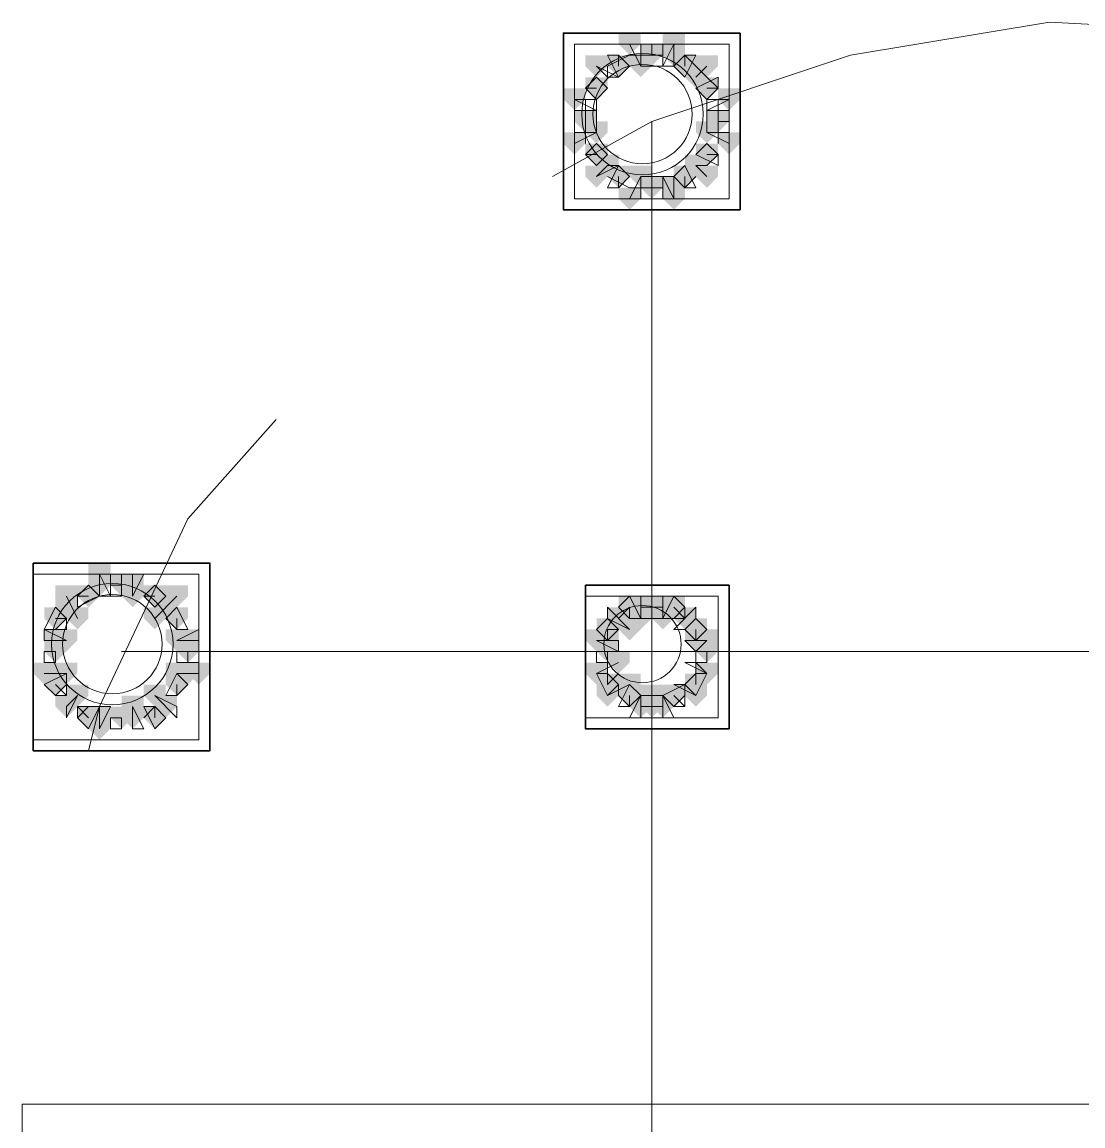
# Model space of a CAD drawing. Header units: millimetres. Extents: x 2315 to 4619, y 1334 to 1897.
# Drawn here: x 4110.04 to 4115.9, y 1554.59 to 1560.69 of the extents above; entities that cross this region are included whole.
import ezdxf

# ---------------------------------------------------------------- set-up
doc = ezdxf.new("R2010")
doc.units = ezdxf.units.MM
for name, color, linetype, true_color in [('PDF_10', 7, 'Continuous', 0x00b85c), ('PDF_AXIS', 7, 'Continuous', 0x00b85c), ('PDF_柱构件', 7, 'Continuous', 0x00b85c), ('PDF_转运站初步方案', 7, 'Continuous', 0x00b85c)]:
    doc.layers.add(name, color=color, linetype=linetype, true_color=true_color)
doc.layers.add('PDF_中心线层', color=1, linetype='Continuous')
doc.layers.add('PDF_粗实线层', color=7, linetype='Continuous')

msp = doc.modelspace()

# ---------------------------------------------------------------- hatches: boundary and pattern name
at = {"layer": 'PDF_10', "transparency": 33554559}
for points in [[(4113.5177, 1560.5703), (4113.4567, 1560.5703), (4113.4567, 1560.5093), (4113.5177, 1560.4482), (4113.5788, 1560.5093), (4113.5788, 1560.5703)], [(4113.5177, 1560.5703), (4113.4567, 1560.5703), (4113.4567, 1560.5093), (4113.5177, 1560.4482), (4113.5788, 1560.5093), (4113.5788, 1560.5703)], [(4113.3345, 1560.5093), (4113.2734, 1560.5093), (4113.2734, 1560.4482), (4113.3345, 1560.3871), (4113.3956, 1560.4482), (4113.3956, 1560.5093)], [(4113.3345, 1560.5093), (4113.2734, 1560.5093), (4113.2734, 1560.4482), (4113.3345, 1560.3871), (4113.3956, 1560.4482), (4113.3956, 1560.5093)], [(4113.701, 1560.5093), (4113.6399, 1560.5093), (4113.6399, 1560.4482), (4113.701, 1560.3871), (4113.7621, 1560.4482), (4113.7621, 1560.5093)], [(4113.701, 1560.5093), (4113.6399, 1560.5093), (4113.6399, 1560.4482), (4113.701, 1560.3871), (4113.7621, 1560.4482), (4113.7621, 1560.5093)], [(4113.2123, 1560.3871), (4113.1513, 1560.3871), (4113.1513, 1560.326), (4113.2123, 1560.2649), (4113.2734, 1560.326), (4113.2734, 1560.3871)], [(4113.2123, 1560.3871), (4113.1513, 1560.3871), (4113.1513, 1560.326), (4113.2123, 1560.2649), (4113.2734, 1560.326), (4113.2734, 1560.3871)], [(4113.8232, 1560.3871), (4113.7621, 1560.3871), (4113.7621, 1560.326), (4113.8232, 1560.2649), (4113.8842, 1560.326), (4113.8842, 1560.3871)], [(4113.8232, 1560.3871), (4113.7621, 1560.3871), (4113.7621, 1560.326), (4113.8232, 1560.2649), (4113.8842, 1560.326), (4113.8842, 1560.3871)], [(4113.1513, 1560.2039), (4113.0902, 1560.2039), (4113.0902, 1560.1428), (4113.1513, 1560.0817), (4113.2123, 1560.1428), (4113.2123, 1560.2039)], [(4113.1513, 1560.2039), (4113.0902, 1560.2039), (4113.0902, 1560.1428), (4113.1513, 1560.0817), (4113.2123, 1560.1428), (4113.2123, 1560.2039)], [(4113.1513, 1560.2039), (4113.0902, 1560.2039), (4113.0902, 1560.1428), (4113.1513, 1560.0817), (4113.2123, 1560.1428), (4113.2123, 1560.2039)], [(4113.8842, 1560.2039), (4113.8232, 1560.2039), (4113.8232, 1560.1428), (4113.8842, 1560.0817), (4113.9453, 1560.1428), (4113.9453, 1560.2039)], [(4113.8842, 1560.2039), (4113.8232, 1560.2039), (4113.8232, 1560.1428), (4113.8842, 1560.0817), (4113.9453, 1560.1428), (4113.9453, 1560.2039)], [(4113.2123, 1560.0206), (4113.1513, 1560.0206), (4113.1513, 1559.9595), (4113.2123, 1559.8985), (4113.2734, 1559.9595), (4113.2734, 1560.0206)], [(4113.2123, 1560.0206), (4113.1513, 1560.0206), (4113.1513, 1559.9595), (4113.2123, 1559.8985), (4113.2734, 1559.9595), (4113.2734, 1560.0206)], [(4113.8232, 1560.0206), (4113.7621, 1560.0206), (4113.7621, 1559.9595), (4113.8232, 1559.8985), (4113.8842, 1559.9595), (4113.8842, 1560.0206)], [(4113.8232, 1560.0206), (4113.7621, 1560.0206), (4113.7621, 1559.9595), (4113.8232, 1559.8985), (4113.8842, 1559.9595), (4113.8842, 1560.0206)], [(4113.3345, 1559.8985), (4113.2734, 1559.8985), (4113.2734, 1559.8374), (4113.3345, 1559.7763), (4113.3956, 1559.8374), (4113.3956, 1559.8985)], [(4113.3345, 1559.8985), (4113.2734, 1559.8985), (4113.2734, 1559.8374), (4113.3345, 1559.7763), (4113.3956, 1559.8374), (4113.3956, 1559.8985)], [(4113.701, 1559.8985), (4113.6399, 1559.8985), (4113.6399, 1559.8374), (4113.701, 1559.7763), (4113.7621, 1559.8374), (4113.7621, 1559.8985)], [(4113.701, 1559.8985), (4113.6399, 1559.8985), (4113.6399, 1559.8374), (4113.701, 1559.7763), (4113.7621, 1559.8374), (4113.7621, 1559.8985)], [(4113.5177, 1559.8374), (4113.4567, 1559.8374), (4113.4567, 1559.7763), (4113.5177, 1559.7152), (4113.5788, 1559.7763), (4113.5788, 1559.8374)], [(4113.5177, 1559.8374), (4113.4567, 1559.8374), (4113.4567, 1559.7763), (4113.5177, 1559.7152), (4113.5788, 1559.7763), (4113.5788, 1559.8374)], [(4110.5859, 1557.6385), (4110.5248, 1557.6385), (4110.5248, 1557.5774), (4110.5859, 1557.5163), (4110.6469, 1557.5774), (4110.6469, 1557.6385)], [(4110.5859, 1557.6385), (4110.5248, 1557.6385), (4110.5248, 1557.5774), (4110.5859, 1557.5163), (4110.6469, 1557.5774), (4110.6469, 1557.6385)], [(4110.4026, 1557.5774), (4110.3415, 1557.5774), (4110.3415, 1557.5163), (4110.4026, 1557.4552), (4110.4637, 1557.5163), (4110.4637, 1557.5774)], [(4110.4026, 1557.5774), (4110.3415, 1557.5774), (4110.3415, 1557.5163), (4110.4026, 1557.4552), (4110.4637, 1557.5163), (4110.4637, 1557.5774)], [(4110.7691, 1557.5774), (4110.708, 1557.5774), (4110.708, 1557.5163), (4110.7691, 1557.4552), (4110.8302, 1557.5163), (4110.8302, 1557.5774)], [(4110.7691, 1557.5774), (4110.708, 1557.5774), (4110.708, 1557.5163), (4110.7691, 1557.4552), (4110.8302, 1557.5163), (4110.8302, 1557.5774)], [(4110.7691, 1557.5774), (4110.708, 1557.5774), (4110.708, 1557.5163), (4110.7691, 1557.4552), (4110.8302, 1557.5163), (4110.8302, 1557.5774)], [(4113.3956, 1557.5163), (4113.3345, 1557.5163), (4113.3345, 1557.4552), (4113.3956, 1557.3941), (4113.4567, 1557.4552), (4113.4567, 1557.5163)], [(4113.3956, 1557.5163), (4113.3345, 1557.5163), (4113.3345, 1557.4552), (4113.3956, 1557.3941), (4113.4567, 1557.4552), (4113.4567, 1557.5163)], [(4113.5177, 1557.5163), (4113.4567, 1557.5163), (4113.4567, 1557.4552), (4113.5177, 1557.3941), (4113.5788, 1557.4552), (4113.5788, 1557.5163)], [(4113.5177, 1557.5163), (4113.4567, 1557.5163), (4113.4567, 1557.4552), (4113.5177, 1557.3941), (4113.5788, 1557.4552), (4113.5788, 1557.5163)], [(4113.6399, 1557.5163), (4113.5788, 1557.5163), (4113.5788, 1557.4552), (4113.6399, 1557.3941), (4113.701, 1557.4552), (4113.701, 1557.5163)], [(4113.6399, 1557.5163), (4113.5788, 1557.5163), (4113.5788, 1557.4552), (4113.6399, 1557.3941), (4113.701, 1557.4552), (4113.701, 1557.5163)], [(4110.2194, 1557.4552), (4110.1583, 1557.4552), (4110.1583, 1557.3941), (4110.2194, 1557.333), (4110.2805, 1557.3941), (4110.2805, 1557.4552)], [(4110.2194, 1557.4552), (4110.1583, 1557.4552), (4110.1583, 1557.3941), (4110.2194, 1557.333), (4110.2805, 1557.3941), (4110.2805, 1557.4552)], [(4110.8913, 1557.4552), (4110.8302, 1557.4552), (4110.8302, 1557.3941), (4110.8913, 1557.333), (4110.9523, 1557.3941), (4110.9523, 1557.4552)], [(4110.8913, 1557.4552), (4110.8302, 1557.4552), (4110.8302, 1557.3941), (4110.8913, 1557.333), (4110.9523, 1557.3941), (4110.9523, 1557.4552)], [(4110.8913, 1557.4552), (4110.8302, 1557.4552), (4110.8302, 1557.3941), (4110.8913, 1557.333), (4110.9523, 1557.3941), (4110.9523, 1557.4552)], [(4113.2734, 1557.3941), (4113.2123, 1557.3941), (4113.2123, 1557.333), (4113.2734, 1557.272), (4113.3345, 1557.333), (4113.3345, 1557.3941)], [(4113.2734, 1557.3941), (4113.2123, 1557.3941), (4113.2123, 1557.333), (4113.2734, 1557.272), (4113.3345, 1557.333), (4113.3345, 1557.3941)], [(4113.7621, 1557.3941), (4113.701, 1557.3941), (4113.701, 1557.333), (4113.7621, 1557.272), (4113.8232, 1557.333), (4113.8232, 1557.3941)], [(4113.7621, 1557.3941), (4113.701, 1557.3941), (4113.701, 1557.333), (4113.7621, 1557.272), (4113.8232, 1557.333), (4113.8232, 1557.3941)], [(4113.7621, 1557.3941), (4113.701, 1557.3941), (4113.701, 1557.333), (4113.7621, 1557.272), (4113.8232, 1557.333), (4113.8232, 1557.3941)], [(4110.2194, 1557.272), (4110.1583, 1557.272), (4110.1583, 1557.2109), (4110.2194, 1557.1498), (4110.2805, 1557.2109), (4110.2805, 1557.272)], [(4110.2194, 1557.272), (4110.1583, 1557.272), (4110.1583, 1557.2109), (4110.2194, 1557.1498), (4110.2805, 1557.2109), (4110.2805, 1557.272)], [(4110.9523, 1557.272), (4110.8913, 1557.272), (4110.8913, 1557.2109), (4110.9523, 1557.1498), (4111.0134, 1557.2109), (4111.0134, 1557.272)], [(4110.9523, 1557.272), (4110.8913, 1557.272), (4110.8913, 1557.2109), (4110.9523, 1557.1498), (4111.0134, 1557.2109), (4111.0134, 1557.272)], [(4113.2734, 1557.272), (4113.2123, 1557.272), (4113.2123, 1557.2109), (4113.2734, 1557.1498), (4113.3345, 1557.2109), (4113.3345, 1557.272)], [(4113.2734, 1557.272), (4113.2123, 1557.272), (4113.2123, 1557.2109), (4113.2734, 1557.1498), (4113.3345, 1557.2109), (4113.3345, 1557.272)], [(4113.8232, 1557.272), (4113.7621, 1557.272), (4113.7621, 1557.2109), (4113.8232, 1557.1498), (4113.8842, 1557.2109), (4113.8842, 1557.272)], [(4113.8232, 1557.272), (4113.7621, 1557.272), (4113.7621, 1557.2109), (4113.8232, 1557.1498), (4113.8842, 1557.2109), (4113.8842, 1557.272)], [(4110.2194, 1557.0887), (4110.1583, 1557.0887), (4110.1583, 1557.0276), (4110.2194, 1556.9666), (4110.2805, 1557.0276), (4110.2805, 1557.0887)], [(4110.2194, 1557.0887), (4110.1583, 1557.0887), (4110.1583, 1557.0276), (4110.2194, 1556.9666), (4110.2805, 1557.0276), (4110.2805, 1557.0887)], [(4110.8913, 1557.0887), (4110.8302, 1557.0887), (4110.8302, 1557.0276), (4110.8913, 1556.9666), (4110.9523, 1557.0276), (4110.9523, 1557.0887)], [(4110.8913, 1557.0887), (4110.8302, 1557.0887), (4110.8302, 1557.0276), (4110.8913, 1556.9666), (4110.9523, 1557.0276), (4110.9523, 1557.0887)], [(4113.2734, 1557.0887), (4113.2123, 1557.0887), (4113.2123, 1557.0276), (4113.2734, 1556.9666), (4113.3345, 1557.0276), (4113.3345, 1557.0887)], [(4113.2734, 1557.0887), (4113.2123, 1557.0887), (4113.2123, 1557.0276), (4113.2734, 1556.9666), (4113.3345, 1557.0276), (4113.3345, 1557.0887)], [(4113.7621, 1557.0887), (4113.701, 1557.0887), (4113.701, 1557.0276), (4113.7621, 1556.9666), (4113.8232, 1557.0276), (4113.8232, 1557.0887)], [(4113.7621, 1557.0887), (4113.701, 1557.0887), (4113.701, 1557.0276), (4113.7621, 1556.9666), (4113.8232, 1557.0276), (4113.8232, 1557.0887)], [(4113.3956, 1557.0276), (4113.3345, 1557.0276), (4113.3345, 1556.9666), (4113.3956, 1556.9055), (4113.4567, 1556.9666), (4113.4567, 1557.0276)], [(4113.3956, 1557.0276), (4113.3345, 1557.0276), (4113.3345, 1556.9666), (4113.3956, 1556.9055), (4113.4567, 1556.9666), (4113.4567, 1557.0276)], [(4113.6399, 1557.0276), (4113.5788, 1557.0276), (4113.5788, 1556.9666), (4113.6399, 1556.9055), (4113.701, 1556.9666), (4113.701, 1557.0276)], [(4113.6399, 1557.0276), (4113.5788, 1557.0276), (4113.5788, 1556.9666), (4113.6399, 1556.9055), (4113.701, 1556.9666), (4113.701, 1557.0276)], [(4113.5177, 1556.9666), (4113.4567, 1556.9666), (4113.4567, 1556.9055), (4113.5177, 1556.8444), (4113.5788, 1556.9055), (4113.5788, 1556.9666)], [(4113.5177, 1556.9666), (4113.4567, 1556.9666), (4113.4567, 1556.9055), (4113.5177, 1556.8444), (4113.5788, 1556.9055), (4113.5788, 1556.9666)], [(4110.4026, 1556.9055), (4110.3415, 1556.9055), (4110.3415, 1556.8444), (4110.4026, 1556.7833), (4110.4637, 1556.8444), (4110.4637, 1556.9055)], [(4110.4026, 1556.9055), (4110.3415, 1556.9055), (4110.3415, 1556.8444), (4110.4026, 1556.7833), (4110.4637, 1556.8444), (4110.4637, 1556.9055)], [(4110.5859, 1556.9055), (4110.5248, 1556.9055), (4110.5248, 1556.8444), (4110.5859, 1556.7833), (4110.6469, 1556.8444), (4110.6469, 1556.9055)], [(4110.5859, 1556.9055), (4110.5248, 1556.9055), (4110.5248, 1556.8444), (4110.5859, 1556.7833), (4110.6469, 1556.8444), (4110.6469, 1556.9055)], [(4110.7691, 1556.9055), (4110.708, 1556.9055), (4110.708, 1556.8444), (4110.7691, 1556.7833), (4110.8302, 1556.8444), (4110.8302, 1556.9055)], [(4110.7691, 1556.9055), (4110.708, 1556.9055), (4110.708, 1556.8444), (4110.7691, 1556.7833), (4110.8302, 1556.8444), (4110.8302, 1556.9055)]]:
    msp.add_hatch(color=256, dxfattribs=at).paths.add_polyline_path(points)
at = {"layer": 'PDF_柱构件', "transparency": 33554559}
for points in [[(4113.3956, 1560.6314), (4113.3345, 1560.6314), (4113.3345, 1560.5703), (4113.3956, 1560.5093), (4113.4567, 1560.5703), (4113.4567, 1560.6314)], [(4113.6399, 1560.6314), (4113.5788, 1560.6314), (4113.5788, 1560.5703), (4113.6399, 1560.5093), (4113.701, 1560.5703), (4113.701, 1560.6314)], [(4113.6399, 1560.5703), (4113.5788, 1560.5703), (4113.5788, 1560.5093), (4113.6399, 1560.4482), (4113.701, 1560.5093), (4113.701, 1560.5703)], [(4113.2123, 1560.5093), (4113.1513, 1560.5093), (4113.1513, 1560.4482), (4113.2123, 1560.3871), (4113.2734, 1560.4482), (4113.2734, 1560.5093)], [(4113.4567, 1560.5093), (4113.3956, 1560.5093), (4113.3956, 1560.4482), (4113.4567, 1560.3871), (4113.5177, 1560.4482), (4113.5177, 1560.5093)], [(4113.8232, 1560.5093), (4113.7621, 1560.5093), (4113.7621, 1560.4482), (4113.8232, 1560.3871), (4113.8842, 1560.4482), (4113.8842, 1560.5093)], [(4113.7621, 1560.4482), (4113.701, 1560.4482), (4113.701, 1560.3871), (4113.7621, 1560.326), (4113.8232, 1560.3871), (4113.8232, 1560.4482)], [(4113.0902, 1560.326), (4113.0291, 1560.326), (4113.0291, 1560.2649), (4113.0902, 1560.2039), (4113.1513, 1560.2649), (4113.1513, 1560.326)], [(4113.9453, 1560.326), (4113.8842, 1560.326), (4113.8842, 1560.2649), (4113.9453, 1560.2039), (4114.0064, 1560.2649), (4114.0064, 1560.326)], [(4113.2123, 1560.1428), (4113.1513, 1560.1428), (4113.1513, 1560.0817), (4113.2123, 1560.0206), (4113.2734, 1560.0817), (4113.2734, 1560.1428)], [(4113.8232, 1560.1428), (4113.7621, 1560.1428), (4113.7621, 1560.0817), (4113.8232, 1560.0206), (4113.8842, 1560.0817), (4113.8842, 1560.1428)], [(4113.0902, 1560.0817), (4113.0291, 1560.0817), (4113.0291, 1560.0206), (4113.0902, 1559.9595), (4113.1513, 1560.0206), (4113.1513, 1560.0817)], [(4113.9453, 1560.0817), (4113.8842, 1560.0817), (4113.8842, 1560.0206), (4113.9453, 1559.9595), (4114.0064, 1560.0206), (4114.0064, 1560.0817)], [(4113.2734, 1559.9595), (4113.2123, 1559.9595), (4113.2123, 1559.8985), (4113.2734, 1559.8374), (4113.3345, 1559.8985), (4113.3345, 1559.9595)], [(4113.7621, 1559.9595), (4113.701, 1559.9595), (4113.701, 1559.8985), (4113.7621, 1559.8374), (4113.8232, 1559.8985), (4113.8232, 1559.9595)], [(4113.2123, 1559.8985), (4113.1513, 1559.8985), (4113.1513, 1559.8374), (4113.2123, 1559.7763), (4113.2734, 1559.8374), (4113.2734, 1559.8985)], [(4113.4567, 1559.8985), (4113.3956, 1559.8985), (4113.3956, 1559.8374), (4113.4567, 1559.7763), (4113.5177, 1559.8374), (4113.5177, 1559.8985)], [(4113.8232, 1559.8985), (4113.7621, 1559.8985), (4113.7621, 1559.8374), (4113.8232, 1559.7763), (4113.8842, 1559.8374), (4113.8842, 1559.8985)], [(4113.6399, 1559.8374), (4113.5788, 1559.8374), (4113.5788, 1559.7763), (4113.6399, 1559.7152), (4113.701, 1559.7763), (4113.701, 1559.8374)], [(4113.3956, 1559.7763), (4113.3345, 1559.7763), (4113.3345, 1559.7152), (4113.3956, 1559.6541), (4113.4567, 1559.7152), (4113.4567, 1559.7763)], [(4113.6399, 1559.7763), (4113.5788, 1559.7763), (4113.5788, 1559.7152), (4113.6399, 1559.6541), (4113.701, 1559.7152), (4113.701, 1559.7763)], [(4110.4637, 1557.6995), (4110.4026, 1557.6995), (4110.4026, 1557.6385), (4110.4637, 1557.5774), (4110.5248, 1557.6385), (4110.5248, 1557.6995)], [(4110.4637, 1557.6385), (4110.4026, 1557.6385), (4110.4026, 1557.5774), (4110.4637, 1557.5163), (4110.5248, 1557.5774), (4110.5248, 1557.6385)], [(4110.6469, 1557.6385), (4110.5859, 1557.6385), (4110.5859, 1557.5774), (4110.6469, 1557.5163), (4110.708, 1557.5774), (4110.708, 1557.6385)], [(4110.2805, 1557.5774), (4110.2194, 1557.5774), (4110.2194, 1557.5163), (4110.2805, 1557.4552), (4110.3415, 1557.5163), (4110.3415, 1557.5774)], [(4110.6469, 1557.5774), (4110.5859, 1557.5774), (4110.5859, 1557.5163), (4110.6469, 1557.4552), (4110.708, 1557.5163), (4110.708, 1557.5774)], [(4110.8913, 1557.5774), (4110.8302, 1557.5774), (4110.8302, 1557.5163), (4110.8913, 1557.4552), (4110.9523, 1557.5163), (4110.9523, 1557.5774)], [(4110.2805, 1557.5163), (4110.2194, 1557.5163), (4110.2194, 1557.4552), (4110.2805, 1557.3941), (4110.3415, 1557.4552), (4110.3415, 1557.5163)], [(4110.8302, 1557.5163), (4110.7691, 1557.5163), (4110.7691, 1557.4552), (4110.8302, 1557.3941), (4110.8913, 1557.4552), (4110.8913, 1557.5163)], [(4113.4567, 1557.5163), (4113.3956, 1557.5163), (4113.3956, 1557.4552), (4113.4567, 1557.3941), (4113.5177, 1557.4552), (4113.5177, 1557.5163)], [(4113.5788, 1557.5163), (4113.5177, 1557.5163), (4113.5177, 1557.4552), (4113.5788, 1557.3941), (4113.6399, 1557.4552), (4113.6399, 1557.5163)], [(4110.3415, 1557.4552), (4110.2805, 1557.4552), (4110.2805, 1557.3941), (4110.3415, 1557.333), (4110.4026, 1557.3941), (4110.4026, 1557.4552)], [(4110.7691, 1557.4552), (4110.708, 1557.4552), (4110.708, 1557.3941), (4110.7691, 1557.333), (4110.8302, 1557.3941), (4110.8302, 1557.4552)], [(4113.3345, 1557.4552), (4113.2734, 1557.4552), (4113.2734, 1557.3941), (4113.3345, 1557.333), (4113.3956, 1557.3941), (4113.3956, 1557.4552)], [(4113.4567, 1557.4552), (4113.3956, 1557.4552), (4113.3956, 1557.3941), (4113.4567, 1557.333), (4113.5177, 1557.3941), (4113.5177, 1557.4552)], [(4113.5788, 1557.4552), (4113.5177, 1557.4552), (4113.5177, 1557.3941), (4113.5788, 1557.333), (4113.6399, 1557.3941), (4113.6399, 1557.4552)], [(4113.701, 1557.4552), (4113.6399, 1557.4552), (4113.6399, 1557.3941), (4113.701, 1557.333), (4113.7621, 1557.3941), (4113.7621, 1557.4552)], [(4113.3956, 1557.3941), (4113.3345, 1557.3941), (4113.3345, 1557.333), (4113.3956, 1557.272), (4113.4567, 1557.333), (4113.4567, 1557.3941)], [(4110.2194, 1557.333), (4110.1583, 1557.333), (4110.1583, 1557.272), (4110.2194, 1557.2109), (4110.2805, 1557.272), (4110.2805, 1557.333)], [(4110.2805, 1557.333), (4110.2194, 1557.333), (4110.2194, 1557.272), (4110.2805, 1557.2109), (4110.3415, 1557.272), (4110.3415, 1557.333)], [(4110.8913, 1557.333), (4110.8302, 1557.333), (4110.8302, 1557.272), (4110.8913, 1557.2109), (4110.9523, 1557.272), (4110.9523, 1557.333)], [(4110.9523, 1557.333), (4110.8913, 1557.333), (4110.8913, 1557.272), (4110.9523, 1557.2109), (4111.0134, 1557.272), (4111.0134, 1557.333)], [(4113.2123, 1557.333), (4113.1513, 1557.333), (4113.1513, 1557.272), (4113.2123, 1557.2109), (4113.2734, 1557.272), (4113.2734, 1557.333)], [(4113.2734, 1557.333), (4113.2123, 1557.333), (4113.2123, 1557.272), (4113.2734, 1557.2109), (4113.3345, 1557.272), (4113.3345, 1557.333)], [(4113.7621, 1557.333), (4113.701, 1557.333), (4113.701, 1557.272), (4113.7621, 1557.2109), (4113.8232, 1557.272), (4113.8232, 1557.333)], [(4113.8232, 1557.333), (4113.7621, 1557.333), (4113.7621, 1557.272), (4113.8232, 1557.2109), (4113.8842, 1557.272), (4113.8842, 1557.333)], [(4113.3345, 1557.2109), (4113.2734, 1557.2109), (4113.2734, 1557.1498), (4113.3345, 1557.0887), (4113.3956, 1557.1498), (4113.3956, 1557.2109)], [(4110.1583, 1557.1498), (4110.0972, 1557.1498), (4110.0972, 1557.0887), (4110.1583, 1557.0276), (4110.2194, 1557.0887), (4110.2194, 1557.1498)], [(4110.2194, 1557.1498), (4110.1583, 1557.1498), (4110.1583, 1557.0887), (4110.2194, 1557.0276), (4110.2805, 1557.0887), (4110.2805, 1557.1498)], [(4110.2805, 1557.1498), (4110.2194, 1557.1498), (4110.2194, 1557.0887), (4110.2805, 1557.0276), (4110.3415, 1557.0887), (4110.3415, 1557.1498)], [(4110.8913, 1557.1498), (4110.8302, 1557.1498), (4110.8302, 1557.0887), (4110.8913, 1557.0276), (4110.9523, 1557.0887), (4110.9523, 1557.1498)], [(4110.9523, 1557.1498), (4110.8913, 1557.1498), (4110.8913, 1557.0887), (4110.9523, 1557.0276), (4111.0134, 1557.0887), (4111.0134, 1557.1498)], [(4111.0134, 1557.1498), (4110.9523, 1557.1498), (4110.9523, 1557.0887), (4111.0134, 1557.0276), (4111.0745, 1557.0887), (4111.0745, 1557.1498)], [(4113.2123, 1557.1498), (4113.1513, 1557.1498), (4113.1513, 1557.0887), (4113.2123, 1557.0276), (4113.2734, 1557.0887), (4113.2734, 1557.1498)], [(4113.8232, 1557.1498), (4113.7621, 1557.1498), (4113.7621, 1557.0887), (4113.8232, 1557.0276), (4113.8842, 1557.0887), (4113.8842, 1557.1498)], [(4113.3956, 1557.0887), (4113.3345, 1557.0887), (4113.3345, 1557.0276), (4113.3956, 1556.9666), (4113.4567, 1557.0276), (4113.4567, 1557.0887)], [(4110.3415, 1557.0276), (4110.2805, 1557.0276), (4110.2805, 1556.9666), (4110.3415, 1556.9055), (4110.4026, 1556.9666), (4110.4026, 1557.0276)], [(4110.7691, 1557.0276), (4110.708, 1557.0276), (4110.708, 1556.9666), (4110.7691, 1556.9055), (4110.8302, 1556.9666), (4110.8302, 1557.0276)], [(4113.2734, 1557.0276), (4113.2123, 1557.0276), (4113.2123, 1556.9666), (4113.2734, 1556.9055), (4113.3345, 1556.9666), (4113.3345, 1557.0276)], [(4113.4567, 1557.0276), (4113.3956, 1557.0276), (4113.3956, 1556.9666), (4113.4567, 1556.9055), (4113.5177, 1556.9666), (4113.5177, 1557.0276)], [(4113.5788, 1557.0276), (4113.5177, 1557.0276), (4113.5177, 1556.9666), (4113.5788, 1556.9055), (4113.6399, 1556.9666), (4113.6399, 1557.0276)], [(4113.7621, 1557.0276), (4113.701, 1557.0276), (4113.701, 1556.9666), (4113.7621, 1556.9055), (4113.8232, 1556.9666), (4113.8232, 1557.0276)], [(4110.2805, 1556.9666), (4110.2194, 1556.9666), (4110.2194, 1556.9055), (4110.2805, 1556.8444), (4110.3415, 1556.9055), (4110.3415, 1556.9666)], [(4110.6469, 1556.9666), (4110.5859, 1556.9666), (4110.5859, 1556.9055), (4110.6469, 1556.8444), (4110.708, 1556.9055), (4110.708, 1556.9666)], [(4110.8302, 1556.9666), (4110.7691, 1556.9666), (4110.7691, 1556.9055), (4110.8302, 1556.8444), (4110.8913, 1556.9055), (4110.8913, 1556.9666)], [(4113.4567, 1556.9666), (4113.3956, 1556.9666), (4113.3956, 1556.9055), (4113.4567, 1556.8444), (4113.5177, 1556.9055), (4113.5177, 1556.9666)], [(4113.5788, 1556.9666), (4113.5177, 1556.9666), (4113.5177, 1556.9055), (4113.5788, 1556.8444), (4113.6399, 1556.9055), (4113.6399, 1556.9666)], [(4110.4637, 1556.9055), (4110.4026, 1556.9055), (4110.4026, 1556.8444), (4110.4637, 1556.7833), (4110.5248, 1556.8444), (4110.5248, 1556.9055)], [(4110.6469, 1556.9055), (4110.5859, 1556.9055), (4110.5859, 1556.8444), (4110.6469, 1556.7833), (4110.708, 1556.8444), (4110.708, 1556.9055)], [(4110.4637, 1556.8444), (4110.4026, 1556.8444), (4110.4026, 1556.7833), (4110.4637, 1556.7222), (4110.5248, 1556.7833), (4110.5248, 1556.8444)]]:
    msp.add_hatch(color=256, dxfattribs=at).paths.add_polyline_path(points)
at = {"layer": 'PDF_转运站初步方案', "transparency": 33554559}
for points in [[(4113.5177, 1560.5703), (4113.4567, 1560.5703), (4113.4567, 1560.5093), (4113.5177, 1560.4482), (4113.5788, 1560.5093), (4113.5788, 1560.5703)], [(4113.5177, 1560.5703), (4113.4567, 1560.5703), (4113.4567, 1560.5093), (4113.5177, 1560.4482), (4113.5788, 1560.5093), (4113.5788, 1560.5703)], [(4113.3345, 1560.5093), (4113.2734, 1560.5093), (4113.2734, 1560.4482), (4113.3345, 1560.3871), (4113.3956, 1560.4482), (4113.3956, 1560.5093)], [(4113.3345, 1560.5093), (4113.2734, 1560.5093), (4113.2734, 1560.4482), (4113.3345, 1560.3871), (4113.3956, 1560.4482), (4113.3956, 1560.5093)], [(4113.701, 1560.5093), (4113.6399, 1560.5093), (4113.6399, 1560.4482), (4113.701, 1560.3871), (4113.7621, 1560.4482), (4113.7621, 1560.5093)], [(4113.701, 1560.5093), (4113.6399, 1560.5093), (4113.6399, 1560.4482), (4113.701, 1560.3871), (4113.7621, 1560.4482), (4113.7621, 1560.5093)], [(4113.2123, 1560.3871), (4113.1513, 1560.3871), (4113.1513, 1560.326), (4113.2123, 1560.2649), (4113.2734, 1560.326), (4113.2734, 1560.3871)], [(4113.2123, 1560.3871), (4113.1513, 1560.3871), (4113.1513, 1560.326), (4113.2123, 1560.2649), (4113.2734, 1560.326), (4113.2734, 1560.3871)], [(4113.8232, 1560.3871), (4113.7621, 1560.3871), (4113.7621, 1560.326), (4113.8232, 1560.2649), (4113.8842, 1560.326), (4113.8842, 1560.3871)], [(4113.8232, 1560.3871), (4113.7621, 1560.3871), (4113.7621, 1560.326), (4113.8232, 1560.2649), (4113.8842, 1560.326), (4113.8842, 1560.3871)], [(4113.1513, 1560.2039), (4113.0902, 1560.2039), (4113.0902, 1560.1428), (4113.1513, 1560.0817), (4113.2123, 1560.1428), (4113.2123, 1560.2039)], [(4113.1513, 1560.2039), (4113.0902, 1560.2039), (4113.0902, 1560.1428), (4113.1513, 1560.0817), (4113.2123, 1560.1428), (4113.2123, 1560.2039)], [(4113.8842, 1560.2039), (4113.8232, 1560.2039), (4113.8232, 1560.1428), (4113.8842, 1560.0817), (4113.9453, 1560.1428), (4113.9453, 1560.2039)], [(4113.8842, 1560.2039), (4113.8232, 1560.2039), (4113.8232, 1560.1428), (4113.8842, 1560.0817), (4113.9453, 1560.1428), (4113.9453, 1560.2039)], [(4113.2123, 1560.0206), (4113.1513, 1560.0206), (4113.1513, 1559.9595), (4113.2123, 1559.8985), (4113.2734, 1559.9595), (4113.2734, 1560.0206)], [(4113.2123, 1560.0206), (4113.1513, 1560.0206), (4113.1513, 1559.9595), (4113.2123, 1559.8985), (4113.2734, 1559.9595), (4113.2734, 1560.0206)], [(4113.8232, 1560.0206), (4113.7621, 1560.0206), (4113.7621, 1559.9595), (4113.8232, 1559.8985), (4113.8842, 1559.9595), (4113.8842, 1560.0206)], [(4113.8232, 1560.0206), (4113.7621, 1560.0206), (4113.7621, 1559.9595), (4113.8232, 1559.8985), (4113.8842, 1559.9595), (4113.8842, 1560.0206)], [(4113.3345, 1559.8985), (4113.2734, 1559.8985), (4113.2734, 1559.8374), (4113.3345, 1559.7763), (4113.3956, 1559.8374), (4113.3956, 1559.8985)], [(4113.3345, 1559.8985), (4113.2734, 1559.8985), (4113.2734, 1559.8374), (4113.3345, 1559.7763), (4113.3956, 1559.8374), (4113.3956, 1559.8985)], [(4113.701, 1559.8985), (4113.6399, 1559.8985), (4113.6399, 1559.8374), (4113.701, 1559.7763), (4113.7621, 1559.8374), (4113.7621, 1559.8985)], [(4113.701, 1559.8985), (4113.6399, 1559.8985), (4113.6399, 1559.8374), (4113.701, 1559.7763), (4113.7621, 1559.8374), (4113.7621, 1559.8985)], [(4113.5177, 1559.8374), (4113.4567, 1559.8374), (4113.4567, 1559.7763), (4113.5177, 1559.7152), (4113.5788, 1559.7763), (4113.5788, 1559.8374)], [(4113.5177, 1559.8374), (4113.4567, 1559.8374), (4113.4567, 1559.7763), (4113.5177, 1559.7152), (4113.5788, 1559.7763), (4113.5788, 1559.8374)], [(4110.5859, 1557.6385), (4110.5248, 1557.6385), (4110.5248, 1557.5774), (4110.5859, 1557.5163), (4110.6469, 1557.5774), (4110.6469, 1557.6385)], [(4110.5859, 1557.6385), (4110.5248, 1557.6385), (4110.5248, 1557.5774), (4110.5859, 1557.5163), (4110.6469, 1557.5774), (4110.6469, 1557.6385)], [(4110.4026, 1557.5774), (4110.3415, 1557.5774), (4110.3415, 1557.5163), (4110.4026, 1557.4552), (4110.4637, 1557.5163), (4110.4637, 1557.5774)], [(4110.4026, 1557.5774), (4110.3415, 1557.5774), (4110.3415, 1557.5163), (4110.4026, 1557.4552), (4110.4637, 1557.5163), (4110.4637, 1557.5774)], [(4110.7691, 1557.5774), (4110.708, 1557.5774), (4110.708, 1557.5163), (4110.7691, 1557.4552), (4110.8302, 1557.5163), (4110.8302, 1557.5774)], [(4110.7691, 1557.5774), (4110.708, 1557.5774), (4110.708, 1557.5163), (4110.7691, 1557.4552), (4110.8302, 1557.5163), (4110.8302, 1557.5774)], [(4113.3956, 1557.5163), (4113.3345, 1557.5163), (4113.3345, 1557.4552), (4113.3956, 1557.3941), (4113.4567, 1557.4552), (4113.4567, 1557.5163)], [(4113.3956, 1557.5163), (4113.3345, 1557.5163), (4113.3345, 1557.4552), (4113.3956, 1557.3941), (4113.4567, 1557.4552), (4113.4567, 1557.5163)], [(4113.5177, 1557.5163), (4113.4567, 1557.5163), (4113.4567, 1557.4552), (4113.5177, 1557.3941), (4113.5788, 1557.4552), (4113.5788, 1557.5163)], [(4113.5177, 1557.5163), (4113.4567, 1557.5163), (4113.4567, 1557.4552), (4113.5177, 1557.3941), (4113.5788, 1557.4552), (4113.5788, 1557.5163)], [(4113.6399, 1557.5163), (4113.5788, 1557.5163), (4113.5788, 1557.4552), (4113.6399, 1557.3941), (4113.701, 1557.4552), (4113.701, 1557.5163)], [(4113.6399, 1557.5163), (4113.5788, 1557.5163), (4113.5788, 1557.4552), (4113.6399, 1557.3941), (4113.701, 1557.4552), (4113.701, 1557.5163)], [(4110.2194, 1557.4552), (4110.1583, 1557.4552), (4110.1583, 1557.3941), (4110.2194, 1557.333), (4110.2805, 1557.3941), (4110.2805, 1557.4552)], [(4110.2194, 1557.4552), (4110.1583, 1557.4552), (4110.1583, 1557.3941), (4110.2194, 1557.333), (4110.2805, 1557.3941), (4110.2805, 1557.4552)], [(4110.8913, 1557.4552), (4110.8302, 1557.4552), (4110.8302, 1557.3941), (4110.8913, 1557.333), (4110.9523, 1557.3941), (4110.9523, 1557.4552)], [(4110.8913, 1557.4552), (4110.8302, 1557.4552), (4110.8302, 1557.3941), (4110.8913, 1557.333), (4110.9523, 1557.3941), (4110.9523, 1557.4552)], [(4113.2734, 1557.3941), (4113.2123, 1557.3941), (4113.2123, 1557.333), (4113.2734, 1557.272), (4113.3345, 1557.333), (4113.3345, 1557.3941)], [(4113.2734, 1557.3941), (4113.2123, 1557.3941), (4113.2123, 1557.333), (4113.2734, 1557.272), (4113.3345, 1557.333), (4113.3345, 1557.3941)], [(4113.7621, 1557.3941), (4113.701, 1557.3941), (4113.701, 1557.333), (4113.7621, 1557.272), (4113.8232, 1557.333), (4113.8232, 1557.3941)], [(4113.7621, 1557.3941), (4113.701, 1557.3941), (4113.701, 1557.333), (4113.7621, 1557.272), (4113.8232, 1557.333), (4113.8232, 1557.3941)], [(4110.2194, 1557.272), (4110.1583, 1557.272), (4110.1583, 1557.2109), (4110.2194, 1557.1498), (4110.2805, 1557.2109), (4110.2805, 1557.272)], [(4110.2194, 1557.272), (4110.1583, 1557.272), (4110.1583, 1557.2109), (4110.2194, 1557.1498), (4110.2805, 1557.2109), (4110.2805, 1557.272)], [(4110.9523, 1557.272), (4110.8913, 1557.272), (4110.8913, 1557.2109), (4110.9523, 1557.1498), (4111.0134, 1557.2109), (4111.0134, 1557.272)], [(4110.9523, 1557.272), (4110.8913, 1557.272), (4110.8913, 1557.2109), (4110.9523, 1557.1498), (4111.0134, 1557.2109), (4111.0134, 1557.272)], [(4113.2734, 1557.272), (4113.2123, 1557.272), (4113.2123, 1557.2109), (4113.2734, 1557.1498), (4113.3345, 1557.2109), (4113.3345, 1557.272)], [(4113.2734, 1557.272), (4113.2123, 1557.272), (4113.2123, 1557.2109), (4113.2734, 1557.1498), (4113.3345, 1557.2109), (4113.3345, 1557.272)], [(4113.8232, 1557.272), (4113.7621, 1557.272), (4113.7621, 1557.2109), (4113.8232, 1557.1498), (4113.8842, 1557.2109), (4113.8842, 1557.272)], [(4113.8232, 1557.272), (4113.7621, 1557.272), (4113.7621, 1557.2109), (4113.8232, 1557.1498), (4113.8842, 1557.2109), (4113.8842, 1557.272)], [(4110.2194, 1557.0887), (4110.1583, 1557.0887), (4110.1583, 1557.0276), (4110.2194, 1556.9666), (4110.2805, 1557.0276), (4110.2805, 1557.0887)], [(4110.2194, 1557.0887), (4110.1583, 1557.0887), (4110.1583, 1557.0276), (4110.2194, 1556.9666), (4110.2805, 1557.0276), (4110.2805, 1557.0887)], [(4110.8913, 1557.0887), (4110.8302, 1557.0887), (4110.8302, 1557.0276), (4110.8913, 1556.9666), (4110.9523, 1557.0276), (4110.9523, 1557.0887)], [(4110.8913, 1557.0887), (4110.8302, 1557.0887), (4110.8302, 1557.0276), (4110.8913, 1556.9666), (4110.9523, 1557.0276), (4110.9523, 1557.0887)], [(4113.2734, 1557.0887), (4113.2123, 1557.0887), (4113.2123, 1557.0276), (4113.2734, 1556.9666), (4113.3345, 1557.0276), (4113.3345, 1557.0887)], [(4113.2734, 1557.0887), (4113.2123, 1557.0887), (4113.2123, 1557.0276), (4113.2734, 1556.9666), (4113.3345, 1557.0276), (4113.3345, 1557.0887)], [(4113.7621, 1557.0887), (4113.701, 1557.0887), (4113.701, 1557.0276), (4113.7621, 1556.9666), (4113.8232, 1557.0276), (4113.8232, 1557.0887)], [(4113.7621, 1557.0887), (4113.701, 1557.0887), (4113.701, 1557.0276), (4113.7621, 1556.9666), (4113.8232, 1557.0276), (4113.8232, 1557.0887)], [(4113.3956, 1557.0276), (4113.3345, 1557.0276), (4113.3345, 1556.9666), (4113.3956, 1556.9055), (4113.4567, 1556.9666), (4113.4567, 1557.0276)], [(4113.3956, 1557.0276), (4113.3345, 1557.0276), (4113.3345, 1556.9666), (4113.3956, 1556.9055), (4113.4567, 1556.9666), (4113.4567, 1557.0276)], [(4113.6399, 1557.0276), (4113.5788, 1557.0276), (4113.5788, 1556.9666), (4113.6399, 1556.9055), (4113.701, 1556.9666), (4113.701, 1557.0276)], [(4113.6399, 1557.0276), (4113.5788, 1557.0276), (4113.5788, 1556.9666), (4113.6399, 1556.9055), (4113.701, 1556.9666), (4113.701, 1557.0276)], [(4113.5177, 1556.9666), (4113.4567, 1556.9666), (4113.4567, 1556.9055), (4113.5177, 1556.8444), (4113.5788, 1556.9055), (4113.5788, 1556.9666)], [(4113.5177, 1556.9666), (4113.4567, 1556.9666), (4113.4567, 1556.9055), (4113.5177, 1556.8444), (4113.5788, 1556.9055), (4113.5788, 1556.9666)], [(4110.4026, 1556.9055), (4110.3415, 1556.9055), (4110.3415, 1556.8444), (4110.4026, 1556.7833), (4110.4637, 1556.8444), (4110.4637, 1556.9055)], [(4110.4026, 1556.9055), (4110.3415, 1556.9055), (4110.3415, 1556.8444), (4110.4026, 1556.7833), (4110.4637, 1556.8444), (4110.4637, 1556.9055)], [(4110.5859, 1556.9055), (4110.5248, 1556.9055), (4110.5248, 1556.8444), (4110.5859, 1556.7833), (4110.6469, 1556.8444), (4110.6469, 1556.9055)], [(4110.5859, 1556.9055), (4110.5248, 1556.9055), (4110.5248, 1556.8444), (4110.5859, 1556.7833), (4110.6469, 1556.8444), (4110.6469, 1556.9055)], [(4110.7691, 1556.9055), (4110.708, 1556.9055), (4110.708, 1556.8444), (4110.7691, 1556.7833), (4110.8302, 1556.8444), (4110.8302, 1556.9055)], [(4110.7691, 1556.9055), (4110.708, 1556.9055), (4110.708, 1556.8444), (4110.7691, 1556.7833), (4110.8302, 1556.8444), (4110.8302, 1556.9055)]]:
    msp.add_hatch(color=256, dxfattribs=at).paths.add_polyline_path(points)

# ---------------------------------------------------------------- linework, layer by layer
at = {"layer": 'PDF_10', "lineweight": 18}
for points in [[(4113.5177, 1560.5093), (4113.5177, 1560.5703)], [(4113.3956, 1560.5093), (4113.2734, 1560.4482)], [(4113.3345, 1560.4482), (4113.3345, 1560.5093)], [(4113.5788, 1560.5093), (4113.4567, 1560.5093)], [(4113.7621, 1560.4482), (4113.701, 1560.5093), (4113.701, 1560.4482)], [(4113.2123, 1560.3871), (4113.1513, 1560.326), (4113.2123, 1560.326)], [(4113.8232, 1560.326), (4113.8842, 1560.326), (4113.8232, 1560.3871)], [(4113.1513, 1560.2039), (4113.1513, 1560.0817)], [(4113.8842, 1560.0817), (4113.8842, 1560.2039)], [(4113.8842, 1560.1428), (4113.9453, 1560.1428)], [(4113.2123, 1559.9595), (4113.1513, 1559.9595), (4113.2123, 1559.8985)], [(4113.8232, 1559.8985), (4113.8842, 1559.9595), (4113.8232, 1559.9595)], [(4113.2734, 1559.8374), (4113.3956, 1559.7763)], [(4113.3345, 1559.8374), (4113.3345, 1559.7763)], [(4113.701, 1559.8374), (4113.701, 1559.7763), (4113.7621, 1559.8374)], [(4113.4567, 1559.7763), (4113.5788, 1559.7763)], [(4113.5177, 1559.7763), (4113.5177, 1559.7152)], [(4110.5248, 1557.5774), (4110.5859, 1557.5774), (4110.5859, 1557.5163)], [(4110.3415, 1557.5163), (4110.4026, 1557.5163), (4110.3415, 1557.5163)], [(4110.708, 1557.5163), (4110.7691, 1557.5163)], [(4113.5177, 1557.4552), (4113.5177, 1557.5163)], [(4113.3345, 1557.3941), (4113.3956, 1557.4552), (4113.3956, 1557.3941)], [(4113.4567, 1557.4552), (4113.5788, 1557.4552)], [(4113.6399, 1557.4552), (4113.701, 1557.3941)], [(4113.6399, 1557.3941), (4113.701, 1557.4552)], [(4110.2194, 1557.333), (4110.2805, 1557.3941), (4110.2194, 1557.3941)], [(4110.8913, 1557.3941), (4110.8913, 1557.333)], [(4113.2734, 1557.272), (4113.2734, 1557.333), (4113.3345, 1557.333)], [(4113.7621, 1557.333), (4113.7621, 1557.272)], [(4110.2194, 1557.1498), (4110.2194, 1557.2109), (4110.1583, 1557.2109)], [(4110.8913, 1557.2109), (4110.9523, 1557.2109), (4110.9523, 1557.1498)], [(4113.2734, 1557.1498), (4113.2734, 1557.2109), (4113.2123, 1557.2109)], [(4113.7621, 1557.2109), (4113.8232, 1557.2109), (4113.8232, 1557.1498)], [(4113.3345, 1557.0887), (4113.2734, 1557.0276), (4113.2734, 1557.0887)], [(4113.7621, 1557.0276), (4113.7621, 1557.0887), (4113.7621, 1557.0276)], [(4110.2805, 1556.9666), (4110.2194, 1557.0276)], [(4110.2805, 1557.0276), (4110.2194, 1556.9666)], [(4110.8913, 1556.9666), (4110.8913, 1557.0276), (4110.8913, 1556.9666)], [(4113.3956, 1556.9666), (4113.3956, 1556.9055), (4113.3345, 1556.9666)], [(4113.5177, 1556.9666), (4113.5177, 1556.9055)], [(4113.701, 1556.9666), (4113.6399, 1556.9055)], [(4113.6399, 1556.9666), (4113.701, 1556.9055)], [(4110.4026, 1556.8444), (4110.3415, 1556.9055)], [(4110.4026, 1556.9055), (4110.3415, 1556.8444)], [(4110.7691, 1556.8444), (4110.7691, 1556.9055), (4110.708, 1556.8444)], [(4113.5788, 1556.9055), (4113.4567, 1556.9055)], [(4110.5859, 1556.7833), (4110.5859, 1556.8444), (4110.5248, 1556.8444)]]:
    msp.add_lwpolyline(points, dxfattribs=at)
at = {"layer": 'PDF_AXIS', "lineweight": 18}
for points in [[(4113.9453, 1560.5703), (4113.9453, 1559.7152), (4113.0902, 1559.7152), (4113.0902, 1560.5703)], [(4110.0972, 1557.6385), (4110.0972, 1556.7222), (4111.0134, 1556.7222), (4111.0134, 1557.6385)], [(4113.1513, 1557.5163), (4113.1513, 1556.8444), (4113.8842, 1556.8444), (4113.8842, 1557.5163)]]:
    msp.add_lwpolyline(points, close=True, dxfattribs=at)
at = {"layer": 'PDF_中心线层', "color": 112, "lineweight": 18, "true_color": 0x00b85c}
for points in [[(4122.008, 1554.7066), (4122.008, 1555.2563), (4121.7637, 1556.3557), (4121.3361, 1557.4552), (4120.7253, 1558.3714), (4119.9313, 1559.2266), (4119.015, 1559.8985), (4117.9767, 1560.3871), (4116.8772, 1560.6314), (4115.7167, 1560.6925), (4114.6172, 1560.5093), (4113.5177, 1560.1428), (4112.968, 1559.8374)], [(4113.5177, 1549.2093), (4113.5177, 1560.1428)], [(4111.441, 1558.4936), (4110.9523, 1557.9439), (4110.4637, 1556.9055), (4110.4026, 1556.6612)], [(4121.4583, 1557.2109), (4110.5859, 1557.2109)], [(4110.0361, 1554.7066), (4122.008, 1554.7066), (4110.0361, 1554.7066)]]:
    msp.add_lwpolyline(points, dxfattribs=at)
msp.add_arc((4115.9745, 1554.6164), 5.939, 179.12977, 300.79454, dxfattribs=at)
at = {"layer": 'PDF_柱构件', "lineweight": 18}
for points in [[(4113.3956, 1560.5703), (4113.4567, 1560.4482)], [(4113.5788, 1560.4482), (4113.4567, 1560.4482), (4113.4567, 1560.5703), (4113.5788, 1560.5703)], [(4113.6399, 1560.5703), (4113.6399, 1560.4482), (4113.5788, 1560.4482)], [(4113.3956, 1560.4482), (4113.3345, 1560.3871), (4113.2734, 1560.5093), (4113.3345, 1560.5093)], [(4113.701, 1560.3871), (4113.6399, 1560.4482), (4113.701, 1560.5093), (4113.7621, 1560.5093)], [(4113.2123, 1560.4482), (4113.3345, 1560.3871), (4113.2734, 1560.3871)], [(4113.8232, 1560.4482), (4113.7621, 1560.3871)], [(4113.2734, 1560.326), (4113.2123, 1560.2649), (4113.1513, 1560.326), (4113.2123, 1560.3871)], [(4113.8232, 1560.2649), (4113.7621, 1560.326), (4113.8842, 1560.3871), (4113.8842, 1560.326)], [(4113.0902, 1560.2649), (4113.2123, 1560.2649), (4113.2123, 1560.2039)], [(4113.9453, 1560.2649), (4113.8232, 1560.2039), (4113.8232, 1560.2649)], [(4113.2123, 1560.2039), (4113.2123, 1560.0817), (4113.0902, 1560.0817), (4113.0902, 1560.2039)], [(4113.8232, 1560.0817), (4113.8232, 1560.2039), (4113.9453, 1560.2039), (4113.9453, 1560.0817)], [(4113.0902, 1560.0206), (4113.2123, 1560.0817)], [(4113.9453, 1560.0206), (4113.8232, 1560.0817)], [(4113.2123, 1560.0206), (4113.2734, 1559.9595), (4113.2123, 1559.8985), (4113.1513, 1559.9595)], [(4113.7621, 1559.9595), (4113.8232, 1560.0206), (4113.8842, 1559.9595), (4113.8842, 1559.8985)], [(4113.2123, 1559.8374), (4113.2734, 1559.8985), (4113.3345, 1559.8985)], [(4113.3345, 1559.8985), (4113.3956, 1559.8374), (4113.3345, 1559.7763), (4113.2734, 1559.7763)], [(4113.6399, 1559.8374), (4113.701, 1559.8985), (4113.7621, 1559.7763), (4113.701, 1559.7763)], [(4113.8232, 1559.8374), (4113.7621, 1559.8985)], [(4113.3956, 1559.7152), (4113.4567, 1559.8374)], [(4113.4567, 1559.8374), (4113.5788, 1559.8374), (4113.5788, 1559.7152), (4113.4567, 1559.7152)], [(4113.6399, 1559.7152), (4113.5788, 1559.8374), (4113.6399, 1559.8374)], [(4110.4637, 1557.6385), (4110.4637, 1557.5163), (4110.5248, 1557.5163)], [(4110.5248, 1557.5163), (4110.5859, 1557.5163), (4110.5859, 1557.6385), (4110.5248, 1557.6385)], [(4110.6469, 1557.6385), (4110.6469, 1557.5163), (4110.708, 1557.6385)], [(4110.3415, 1557.4552), (4110.4637, 1557.5163), (4110.4026, 1557.5774), (4110.3415, 1557.5163)], [(4110.708, 1557.5163), (4110.7691, 1557.4552), (4110.8302, 1557.5163), (4110.7691, 1557.5774)], [(4110.2805, 1557.5163), (4110.3415, 1557.3941)], [(4110.8913, 1557.5163), (4110.7691, 1557.3941)], [(4113.3956, 1557.3941), (4113.4567, 1557.3941), (4113.3956, 1557.5163), (4113.3345, 1557.4552)], [(4113.3956, 1557.5163), (4113.4567, 1557.3941), (4113.4567, 1557.5163)], [(4113.4567, 1557.3941), (4113.5788, 1557.3941), (4113.5788, 1557.5163), (4113.4567, 1557.5163)], [(4113.5788, 1557.5163), (4113.5788, 1557.3941), (4113.6399, 1557.5163)], [(4113.5788, 1557.3941), (4113.701, 1557.3941), (4113.701, 1557.4552), (4113.6399, 1557.5163)], [(4110.2805, 1557.333), (4110.2805, 1557.3941), (4110.2194, 1557.4552), (4110.1583, 1557.333)], [(4110.8302, 1557.3941), (4110.8913, 1557.333), (4110.9523, 1557.333), (4110.8913, 1557.4552)], [(4113.2734, 1557.3941), (4113.3956, 1557.333), (4113.2734, 1557.4552)], [(4113.7621, 1557.4552), (4113.6399, 1557.333), (4113.701, 1557.333), (4113.7621, 1557.3941)], [(4113.2734, 1557.272), (4113.3345, 1557.333), (4113.2734, 1557.3941), (4113.2123, 1557.333)], [(4113.701, 1557.333), (4113.7621, 1557.272), (4113.8232, 1557.333), (4113.7621, 1557.3941)], [(4110.1583, 1557.272), (4110.2805, 1557.272), (4110.1583, 1557.333)], [(4111.0134, 1557.333), (4110.8913, 1557.272), (4111.0134, 1557.272)], [(4113.2123, 1557.272), (4113.3345, 1557.2109), (4113.3345, 1557.272)], [(4113.8232, 1557.272), (4113.701, 1557.272), (4113.7621, 1557.2109)], [(4110.2194, 1557.1498), (4110.2194, 1557.2109), (4110.1583, 1557.2109), (4110.1583, 1557.1498)], [(4110.8913, 1557.2109), (4110.8913, 1557.1498), (4111.0134, 1557.1498), (4111.0134, 1557.2109)], [(4113.2734, 1557.1498), (4113.2734, 1557.2109), (4113.2123, 1557.2109), (4113.2123, 1557.1498)], [(4113.7621, 1557.2109), (4113.7621, 1557.1498), (4113.8232, 1557.1498), (4113.8232, 1557.2109)], [(4113.2123, 1557.0887), (4113.3345, 1557.1498)], [(4113.8232, 1557.0887), (4113.7621, 1557.1498), (4113.701, 1557.1498)], [(4110.1583, 1557.0887), (4110.2805, 1557.0887)], [(4110.2805, 1556.9666), (4110.2805, 1557.0887), (4110.1583, 1557.0276), (4110.2194, 1556.9666)], [(4110.8913, 1557.0887), (4110.8302, 1556.9666), (4110.8913, 1556.9666), (4110.9523, 1557.0276)], [(4111.0134, 1557.0887), (4110.8913, 1557.0887)], [(4113.3345, 1557.0276), (4113.2734, 1557.0887), (4113.2123, 1557.0887), (4113.2734, 1556.9666)], [(4113.7621, 1557.0887), (4113.701, 1557.0276), (4113.7621, 1556.9666), (4113.8232, 1557.0887)], [(4113.2734, 1556.9666), (4113.3956, 1557.0276)], [(4113.4567, 1556.9666), (4113.3956, 1557.0276), (4113.3345, 1556.9055), (4113.3956, 1556.9055)], [(4113.701, 1557.0276), (4113.5788, 1556.9666), (4113.6399, 1556.9055), (4113.701, 1556.9055)], [(4113.7621, 1556.9666), (4113.701, 1557.0276), (4113.6399, 1557.0276)], [(4110.2805, 1556.8444), (4110.3415, 1556.9666), (4110.2805, 1556.9055)], [(4110.8913, 1556.9055), (4110.7691, 1556.9666), (4110.8913, 1556.8444)], [(4113.4567, 1556.8444), (4113.4567, 1556.9666), (4113.3956, 1556.8444)], [(4113.5788, 1556.9666), (4113.4567, 1556.9666), (4113.4567, 1556.8444), (4113.5788, 1556.8444)], [(4113.6399, 1556.8444), (4113.5788, 1556.9666), (4113.5788, 1556.8444)], [(4110.4637, 1556.9055), (4110.3415, 1556.9055), (4110.3415, 1556.8444), (4110.4026, 1556.7833)], [(4110.4637, 1556.7833), (4110.5248, 1556.9055), (4110.4637, 1556.9055)], [(4110.708, 1556.7833), (4110.6469, 1556.9055), (4110.6469, 1556.7833)], [(4110.7691, 1556.9055), (4110.708, 1556.9055), (4110.7691, 1556.7833), (4110.8302, 1556.8444)], [(4110.5859, 1556.8444), (4110.5248, 1556.8444), (4110.5248, 1556.7833), (4110.5859, 1556.7833)]]:
    msp.add_lwpolyline(points, close=True, dxfattribs=at)
for points in [[(4113.4567, 1560.5093), (4113.3956, 1560.5093)], [(4113.2734, 1560.4482), (4113.2734, 1560.3871)], [(4113.8232, 1560.3871), (4113.7621, 1560.4482)], [(4113.1513, 1560.2649), (4113.1513, 1560.2039)], [(4113.8842, 1560.2039), (4113.8842, 1560.2649)], [(4113.1513, 1560.0817), (4113.1513, 1560.0206)], [(4113.8842, 1560.0206), (4113.8842, 1560.0817)], [(4113.7621, 1559.8985), (4113.8232, 1559.8985)], [(4113.3956, 1559.7763), (4113.4567, 1559.7763)], [(4113.2734, 1557.0887), (4113.2734, 1557.1498)], [(4113.7621, 1557.1498), (4113.7621, 1557.0887)], [(4113.3345, 1556.9666), (4113.3345, 1557.0276)], [(4113.701, 1557.0276), (4113.701, 1556.9666)]]:
    msp.add_lwpolyline(points, dxfattribs=at)
at = {"layer": 'PDF_粗实线层', "color": 112, "lineweight": 35, "true_color": 0x00b85c}
for points in [[(4114.0064, 1560.6314), (4114.0064, 1559.6541), (4113.0291, 1559.6541), (4113.0291, 1560.6314)], [(4110.0972, 1557.6995), (4110.0972, 1556.6612), (4111.0745, 1556.6612), (4111.0745, 1557.6995)], [(4113.1513, 1557.5774), (4113.9453, 1557.5774), (4113.9453, 1556.7833), (4113.1513, 1556.7833)]]:
    msp.add_lwpolyline(points, close=True, dxfattribs=at)
at = {"layer": 'PDF_转运站初步方案', "lineweight": 18}
for centre, radius in [((4113.4665, 1560.1834), 0.3359), ((4113.4665, 1560.1834), 0.2749), ((4110.5345, 1557.2514), 0.3359), ((4110.5345, 1557.2514), 0.2749), ((4113.4665, 1557.2514), 0.2138), ((4113.4665, 1557.2514), 0.2138)]:
    msp.add_circle(centre, radius, dxfattribs=at)

doc.saveas('drawing.dxf')
